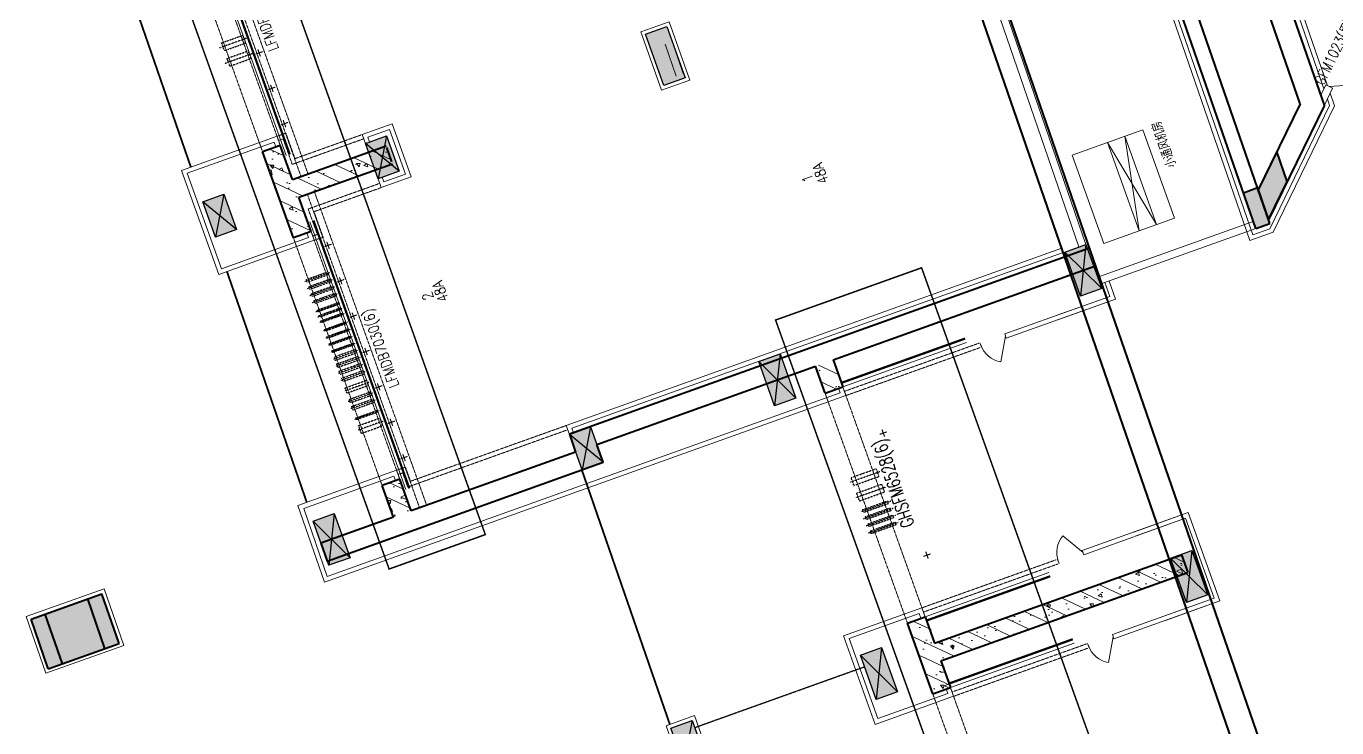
# Model space of a CAD drawing. Header units: millimetres. Extents: x 395197 to 699875, y 745 to 708816.
# Drawn here: x 444463 to 479345, y 428716 to 447387 of the extents above; entities that cross this region are included whole.
import ezdxf
from ezdxf.enums import TextEntityAlignment as Align

# ---------------------------------------------------------------- set-up
doc = ezdxf.new("R2010")
doc.units = ezdxf.units.MM
doc.linetypes.add('DASH', pattern=[0.35, 0.25, -0.1])
doc.linetypes.add('DIVIDE', pattern=[31.75, 12.7, -6.35, 0, -6.35, 0, -6.35])
for name, color, linetype, lineweight in [('COLUMN', 9, 'Continuous', 13), ('SPACE', 7, 'Continuous', 9), ('WALL', 6, 'Continuous', 20), ('WINDOW', 252, 'Continuous', 9), ('吊钩', 175, 'Continuous', 9), ('地墙', 4, 'Continuous', 40), ('填充', 252, 'Continuous', 9), ('柱子装修层', 9, 'Continuous', 9), ('离壁墙', 185, 'Continuous', 9), ('门号', 2, 'Continuous', 20)]:
    doc.layers.add(name, color=color, linetype=linetype, lineweight=lineweight)
for name, color, linetype in [('gpsylk', 40, 'Continuous'), ('R2 柱子调整', 2, 'Continuous'), ('商业阴影', 8, 'Continuous'), ('挡烟', 5, 'DIVIDE'), ('标注', 3, 'Continuous')]:
    doc.layers.add(name, color=color, linetype=linetype)
doc.styles.add('_HZTXT', font='txt1.shx', dxfattribs={"width": 0.7, "bigfont": 'HZTXT.shx'})
pattern_1 = [(154.69898, (625805.57, 547374.84), (-160.2652, -339.0281), []), (159.699, (625805.6, 547374.8), (-274.04, 1044.654), [112.5, -1237.5]), (104.699, (625805.6, 547374.8), (-992.102, -576.2684), [90, -990]), (210.1504, (625782.7, 547461.9), (-1266.1414, 468.3866), [95.6103, -1051.713]), (155.8832, (625523.1, 547273.7), (-305.868, 1590.863), [168.75, -1856.25]), (206.3346, (625497.6, 547406.3), (-1848.246, 827.413), [143.415, -1577.57]), (100.8832, (625523.1, 547273.7), (-1848.246, 827.412), [135, -1485]), (130.699, (625543.2, 547440.2), (266.7776, 1046.5322), [112.5, -1237.5]), (75.699, (625543.2, 547440.2), (-1147.092, -23.035), [90, -990]), (181.1504, (625565.4, 547527.4), (-880.314, 1023.4977), [95.6103, -1051.713]), (147.19898, (625805.57, 547374.84), (-476.2659, -151.1447), [0, -978, 0, -1005, 0, -993.75]), (117.19898, (625805.57, 547374.84), (-690.0067, 172.0891), [0, -573, 0, -955.5, 0, -378.75]), (77.19898, (625918.32, 547059.9), (-238.0578, 765.2761), [0, -375, 0, -1170, 0, -1552.5]), (67.19898, (625968.9, 546918.7), (-436.239, 772.9693), [0, -487.5, 0, -777, 0, -1102.5])]

# ---------------------------------------------------------------- blocks, each defined once
blk = doc.blocks.new('$DorLib2D$00000228')
at = {"color": 0}
blk.add_line((0.5, 0), (0, 0.866), dxfattribs=at)
blk.add_arc((0.5, 0), 1, 120, 180, dxfattribs=at)
blk = doc.blocks.new('coli]umn')
at = {"layer": 'COLUMN', "linetype": 'ByBlock'}
for points in [[(48871, -391229), (50121, -391229), (50121, -391829), (48871, -391829)], [(58114, -391328), (59114, -391328), (59114, -391928), (58114, -391928)], [(58114, -395928), (59114, -395928), (59114, -396528), (58114, -396528)], [(40725, -398339), (41725, -398339), (41725, -398939), (40725, -398939)], [(48994, -398429), (49994, -398429), (49994, -399029), (48994, -399029)], [(40600, -403739), (41850, -403739), (41850, -404339), (40600, -404339)], [(48869, -403829), (50119, -403829), (50119, -404429), (48869, -404429)], [(40249, -412385), (41499, -412385), (41499, -412985), (40249, -412985)], [(48869, -412478), (50119, -412478), (50119, -413078), (48869, -413078)]]:
    blk.add_hatch(color=256, dxfattribs=at).paths.add_polyline_path(points)
at = {"layer": 'R2 柱子调整', "color": 8, "linetype": 'Continuous'}
for p, q in [((48869, -391829), (50119, -391229)), ((50119, -391829), (48869, -391229)), ((58114, -391928), (59114, -391328)), ((59114, -391928), (58114, -391328)), ((58114, -396528), (59114, -395928)), ((59114, -396528), (58114, -395928)), ((41725, -398939), (40725, -398339)), ((48994, -399029), (49994, -398429)), ((49994, -399029), (48994, -398429)), ((40600, -404339), (41850, -403739)), ((41850, -404339), (40600, -403739)), ((50119, -404429), (48869, -403829)), ((48871, -404428), (50121, -403828)), ((40249, -412985), (41499, -412385)), ((41499, -412985), (40249, -412385)), ((48869, -413078), (50119, -412478)), ((50119, -413078), (48869, -412478))]:
    blk.add_line(p, q, dxfattribs=at)
at = {"layer": 'R2 柱子调整', "linetype": 'Continuous'}
for points in [[(48871, -391229), (50121, -391229), (50121, -391829), (48871, -391829)], [(58114, -391328), (59114, -391328), (59114, -391928), (58114, -391928)], [(58114, -395928), (59114, -395928), (59114, -396528), (58114, -396528)], [(40725, -398339), (41725, -398339), (41725, -398939), (40725, -398939)], [(48994, -398429), (49994, -398429), (49994, -399029), (48994, -399029)], [(40600, -403739), (41850, -403739), (41850, -404339), (40600, -404339)], [(48869, -403829), (50119, -403829), (50119, -404429), (48869, -404429)], [(40249, -412385), (41499, -412385), (41499, -412985), (40249, -412985)], [(48869, -412478), (50119, -412478), (50119, -413078), (48869, -413078)]]:
    blk.add_lwpolyline(points, close=True, dxfattribs=at)

msp = doc.modelspace()

# ---------------------------------------------------------------- hatches: boundary and pattern name
at = {"layer": 'COLUMN', "linetype": 'ByBlock'}
for points in [[(461435, 445811), (460947, 447176), (461511, 447378), (462000, 446013)], [(477747, 444053), (477253, 443035), (477530, 442233), (478025, 443251)], [(477186, 442003), (477563, 442138), (477236, 443083), (476859, 442948)], [(472525, 440201), (472104, 441378), (472669, 441580), (473090, 440403)], [(475344, 432054), (474923, 433231), (475488, 433433), (475909, 432257)]]:
    msp.add_hatch(color=256, dxfattribs=at).paths.add_polyline_path(points)
at = {"layer": '填充'}
h = msp.add_hatch(dxfattribs=at)
h.set_pattern_fill('钢筋混凝土', color=252, scale=150, angle=109.699, style=0)
h.set_pattern_definition([(154.699, (451293.26, 443534.17), (-160.265, -339.03), []), (159.7, (451293.3, 443534.2), (-274.04, 1044.65), [112.5, -1237.5]), (104.7, (451293.3, 443534.2), (-992.1, -576.27), [90, -990]), (210.15, (451270.4, 443621.2), (-1266.14, 468.4), [95.6, -1051.71]), (155.883, (451010.8, 443433), (-305.87, 1590.86), [168.75, -1856.25]), (206.335, (450985.3, 443565.6), (-1848.25, 827.4), [143.4, -1577.57]), (100.883, (451010.8, 443433), (-1848.25, 827.4), [135, -1485]), (130.7, (451030.9, 443599.55), (266.78, 1046.53), [112.5, -1237.5]), (75.7, (451030.9, 443599.5), (-1147.1, -23.04), [90, -990]), (181.15, (451053.1, 443686.8), (-880.3, 1023.5), [95.6, -1051.71]), (147.199, (451293.26, 443534.17), (-476.266, -151.145), [0, -978, 0, -1005, 0, -993.75]), (117.199, (451293.26, 443534.17), (-690.01, 172.09), [0, -573, 0, -955.5, 0, -378.75]), (77.199, (451406, 443219.24), (-238.06, 765.276), [0, -375, 0, -1170, 0, -1552.5]), (67.2, (451456.6, 443078), (-436.24, 772.97), [0, -487.5, 0, -777, 0, -1102.5])])
h.paths.add_polyline_path([(450858, 444090), (451175, 443174), (451550, 443308), (451223, 444221)])
h.paths.add_polyline_path([(450752, 444053), (451079, 443139), (451175, 443174), (450858, 444090)])
h.paths.add_polyline_path([(451248, 442669), (451575, 441755), (451656, 441784), (451338, 442701)])
h.paths.add_polyline_path([(451338, 442701), (451656, 441784), (452046, 441924), (451719, 442837)])
h.paths.add_polyline_path([(451164, 442904), (451248, 442669), (454211, 443729), (454128, 443965)])
h.paths.add_polyline_path([(451079, 443139), (451164, 442904), (454128, 443965), (454046, 444202)])
h = msp.add_hatch(dxfattribs=at)
h.set_pattern_fill('钢筋混凝土', color=252, scale=150, angle=109.699, style=0)
h.set_pattern_definition([(154.69898, (499390.5, 226174.07), (-160.2652, -339.0281), []), (159.699, (499390.5, 226174.1), (-274.04, 1044.654), [112.5, -1237.5]), (104.699, (499390.5, 226174.1), (-992.102, -576.2684), [90, -990]), (210.1504, (499367.7, 226261.1), (-1266.1414, 468.3866), [95.6103, -1051.713]), (155.8832, (499108.1, 226073), (-305.868, 1590.863), [168.75, -1856.25]), (206.3346, (499082.6, 226205.5), (-1848.246, 827.413), [143.415, -1577.57]), (100.8832, (499108, 226073), (-1848.246, 827.412), [135, -1485]), (130.699, (499128.1, 226239.45), (266.7776, 1046.5322), [112.5, -1237.5]), (75.699, (499128.1, 226239.4), (-1147.092, -23.035), [90, -990]), (181.1504, (499150.4, 226326.7), (-880.314, 1023.4977), [95.6103, -1051.713]), (147.19898, (499390.5, 226174.07), (-476.2659, -151.1447), [0, -978, 0, -1005, 0, -993.75]), (117.19898, (499390.5, 226174.07), (-690.0067, 172.0891), [0, -573, 0, -955.5, 0, -378.75]), (77.19898, (499503.27, 225859.14), (-238.0578, 765.2761), [0, -375, 0, -1170, 0, -1552.5]), (67.19898, (499553.8, 225717.9), (-436.239, 772.9693), [0, -487.5, 0, -777, 0, -1102.5])])
h.paths.add_polyline_path([(465469, 438339), (465725, 437623), (466196, 437792), (465940, 438507)])
h = msp.add_hatch(dxfattribs=at)
h.set_pattern_fill('钢筋混凝土', color=252, scale=150, angle=109.699, style=0)
h.set_pattern_definition(pattern_1)
h.paths.add_polyline_path([(453944, 435168), (454238, 434318), (454709, 434486), (454405, 435334)])
h.paths.add_polyline_path([(453934, 435165), (454238, 434318), (453944, 435168)])
h = msp.add_hatch(dxfattribs=at)
h.set_pattern_fill('钢筋混凝土', color=252, scale=150, angle=109.699, style=0)
h.set_pattern_definition(pattern_1)
h.paths.add_polyline_path([(466240, 421079), (466607, 419882), (466842, 419967), (466589, 420673), (470013, 421899), (469850, 422371)])
h.paths.add_polyline_path([(466371, 419798), (466607, 419882), (466240, 421079), (465950, 420975)])
h.paths.add_polyline_path([(471234, 422335), (471486, 421629), (471957, 421798), (471704, 422504), (478158, 424814), (477994, 425287), (471536, 422975), (471283, 423681), (470812, 423512), (471065, 422806), (469850, 422371), (470013, 421899)])
h.paths.add_polyline_path([(468671, 430977), (468839, 430506), (475379, 432848), (475216, 433321)])
h.paths.add_polyline_path([(468200, 430809), (468671, 430977), (468418, 431683), (467947, 431515)])
h.paths.add_polyline_path([(468368, 430338), (468839, 430506), (468671, 430977), (468200, 430809)])
h.paths.add_polyline_path([(468368, 430338), (468574, 429764), (469045, 429932), (468839, 430506)])
h.paths.add_polyline_path([(468574, 429764), (468621, 429632), (469092, 429800), (469045, 429932)])
h = msp.add_hatch(color=252, dxfattribs=at)
h.paths.add_polyline_path([(446100, 432148), (446329, 431486), (446706, 431621), (446477, 432283)])
h.paths.add_polyline_path([(446329, 431486), (446558, 430825), (446934, 430959), (446706, 431621)])
h.paths.add_polyline_path([(444594, 431608), (444823, 430947), (445199, 431082), (444970, 431743)])
h.paths.add_polyline_path([(444823, 430947), (445051, 430285), (445428, 430420), (445199, 431082)])
h.paths.add_polyline_path([(445199, 431082), (445428, 430420), (446558, 430825), (446329, 431486)])
h.paths.add_polyline_path([(444970, 431743), (445199, 431082), (446329, 431486), (446100, 432148)])

# ---------------------------------------------------------------- linework, layer by layer
at = {"layer": 'gpsylk', "color": 220, "linetype": 'DASH', "lineweight": -2, "ltscale": 0.3}
for p, q in [((450360, 447077, 0), (449607, 446808, 0)), ((449664, 446944, 0), (450229, 447147, 0)), ((449738, 446738, 0), (449664, 446944, 0)), ((449738, 446738, 0), (450303, 446941, 0)), ((450303, 446941, 0), (450229, 447147, 0)), ((450508, 446665, 0), (449754, 446395, 0)), ((449812, 446532, 0), (450376, 446734, 0)), ((449885, 446326, 0), (449812, 446532, 0)), ((449885, 446326, 0), (450450, 446528, 0)), ((450450, 446528, 0), (450376, 446734, 0)), ((453971, 436878, 0), (453301, 436638, 0)), ((453311, 436758, 0), (453876, 436960, 0)), ((453385, 436552, 0), (453311, 436758, 0)), ((453385, 436552, 0), (453950, 436754, 0)), ((453950, 436754, 0), (453876, 436960, 0)), ((467186, 435531, 0), (466395, 435248, 0)), ((466419, 435373, 0), (467088, 435612, 0)), ((466493, 435167, 0), (466419, 435373, 0)), ((466493, 435167, 0), (467161, 435406, 0)), ((467161, 435406, 0), (467088, 435612, 0)), ((467333, 435119, 0), (466542, 434836, 0)), ((466567, 434961, 0), (467235, 435200, 0)), ((466641, 434755, 0), (467309, 434994, 0)), ((467309, 434994, 0), (467235, 435200, 0)), ((466641, 434755, 0), (466567, 434961, 0))]:
    msp.add_line(p, q, dxfattribs=at)
at = {"layer": 'gpsylk', "color": 64, "linetype": 'DASH', "lineweight": -2, "ltscale": 0.3}
for p, q in [((452535, 440825, 0), (451875, 440588, 0)), ((452602, 440636, 0), (451942, 440400, 0)), ((452670, 440448, 0), (452010, 440212, 0)), ((452737, 440260, 0), (452077, 440023, 0)), ((467472, 434744, 0), (466681, 434460, 0)), ((467539, 434555, 0), (466748, 434272, 0)), ((467607, 434367, 0), (466816, 434084, 0)), ((467674, 434179, 0), (466883, 433896, 0))]:
    msp.add_line(p, q, dxfattribs=at)
at = {"layer": 'gpsylk', "color": 21, "linetype": 'DASH', "lineweight": -2, "ltscale": 0.3}
for p, q in [((452175, 439793, 0), (452821, 440024, 0)), ((452225, 439652, 0), (452872, 439883, 0)), ((452276, 439510, 0), (452923, 439742, 0))]:
    msp.add_line(p, q, dxfattribs=at)
at = {"layer": 'gpsylk', "color": 180, "linetype": 'DASH', "lineweight": -2, "ltscale": 0.3}
for p, q in [((453013, 439509, 0), (452367, 439277, 0)), ((453081, 439321, 0), (452434, 439089, 0)), ((453148, 439132, 0), (452501, 438901, 0)), ((453216, 438944, 0), (452569, 438712, 0)), ((453283, 438756, 0), (452636, 438524, 0)), ((453350, 438567, 0), (452704, 438336, 0)), ((453418, 438379, 0), (452771, 438148, 0)), ((453485, 438191, 0), (452838, 437959, 0))]:
    msp.add_line(p, q, dxfattribs=at)
at = {"layer": 'gpsylk', "color": 41, "linetype": 'DASH', "lineweight": -2, "ltscale": 0.3}
msp.add_line((453586, 437908, 0), (452940, 437677, 0), dxfattribs=at)
at = {"layer": 'gpsylk', "color": 191, "linetype": 'DASH', "lineweight": -2, "ltscale": 0.3}
for p, q in [((453688, 437626, 0), (453041, 437394, 0)), ((453755, 437438, 0), (453108, 437206, 0))]:
    msp.add_line(p, q, dxfattribs=at)
at = {"layer": 'gpsylk', "color": 106, "linetype": 'DASH', "lineweight": -2, "ltscale": 0.3}
msp.add_line((453856, 437155, 0), (453209, 436924, 0), dxfattribs=at)
at = {"layer": 'gpsylk', "color": 64, "linetype": 'DASH', "lineweight": -2, "ltscale": 0.3, "elevation": 0}
for points in [[(452511, 440773), (451946, 440571), (451919, 440646), (452484, 440849)], [(452578, 440585), (452013, 440383), (451986, 440458), (452551, 440660)], [(452646, 440397), (452081, 440195), (452054, 440270), (452619, 440472)], [(452713, 440209), (452148, 440006), (452121, 440082), (452686, 440284)], [(467411, 434679), (466752, 434443), (466725, 434519), (467384, 434755)], [(467478, 434491), (466819, 434255), (466792, 434330), (467451, 434566)], [(467546, 434303), (466887, 434067), (466860, 434142), (467519, 434378)], [(467613, 434114), (466954, 433878), (466927, 433954), (467586, 434190)]]:
    msp.add_lwpolyline(points, close=True, dxfattribs=at)
at = {"layer": 'gpsylk', "color": 21, "linetype": 'DASH', "lineweight": -2, "ltscale": 0.3, "elevation": 0}
for points in [[(452792, 439987), (452227, 439785), (452210, 439832), (452775, 440034)], [(452843, 439846), (452278, 439644), (452261, 439691), (452826, 439893)], [(452893, 439705), (452328, 439503), (452312, 439550), (452876, 439752)]]:
    msp.add_lwpolyline(points, close=True, dxfattribs=at)
at = {"layer": 'gpsylk', "color": 180, "linetype": 'DASH', "lineweight": -2, "ltscale": 0.3, "elevation": 0}
for points in [[(452396, 439314), (452961, 439517), (452978, 439469), (452413, 439267)], [(452463, 439126), (453028, 439328), (453045, 439281), (452480, 439079)], [(452531, 438938), (453096, 439140), (453112, 439093), (452547, 438891)], [(452598, 438749), (453163, 438952), (453180, 438905), (452615, 438702)], [(452657, 438585), (453222, 438787), (453256, 438693), (452691, 438491)], [(452724, 438396), (453289, 438599), (453323, 438504), (452758, 438302)], [(452792, 438208), (453357, 438410), (453390, 438316), (452826, 438114)], [(452859, 438020), (453424, 438222), (453458, 438128), (452893, 437926)]]:
    msp.add_lwpolyline(points, close=True, dxfattribs=at)
at = {"layer": 'gpsylk', "color": 41, "linetype": 'DASH', "lineweight": -2, "ltscale": 0.3, "elevation": 0}
msp.add_lwpolyline([(452952, 437761), (453517, 437963), (453567, 437822), (453003, 437620)], close=True, dxfattribs=at)
at = {"layer": 'gpsylk', "color": 191, "linetype": 'DASH', "lineweight": -2, "ltscale": 0.3, "elevation": 0}
for points in [[(453062, 437455), (453626, 437657), (453660, 437563), (453095, 437361)], [(453129, 437267), (453694, 437469), (453728, 437375), (453163, 437172)]]:
    msp.add_lwpolyline(points, close=True, dxfattribs=at)
at = {"layer": 'gpsylk', "color": 106, "linetype": 'DASH', "lineweight": -2, "ltscale": 0.3, "elevation": 0}
msp.add_lwpolyline([(453255, 436914), (453238, 436961), (453803, 437163), (453820, 437116)], close=True, dxfattribs=at)
at = {"layer": 'R2 柱子调整', "linetype": 'Continuous', "elevation": 0}
for points in [[(461435, 445811), (460947, 447176), (461511, 447378), (462000, 446013)], [(472525, 440201), (472104, 441378), (472669, 441580), (473090, 440403)], [(475344, 432054), (474923, 433231), (475488, 433433), (475909, 432257)]]:
    msp.add_lwpolyline(points, close=True, dxfattribs=at)
at = {"layer": 'WALL', "linetype": 'ByBlock'}
for p, q in [((469921, 448958, 0), (472480, 441515, 0)), ((470110, 449023, 0), (472669, 441580, 0)), ((479053, 445824, 0), (478922, 445554, 0)), ((479053, 445824, 0), (479233, 445736, 0)), ((479233, 445736, 0), (479014, 445287, 0)), ((474550, 442108, 0), (473707, 444461, 0)), ((473707, 444461, 0), (474087, 441942, 0)), ((474087, 441942, 0), (473244, 444296, 0)), ((473244, 444296, 0), (474550, 442108, 0))]:
    msp.add_line(p, q, dxfattribs=at)
at = {"layer": 'WALL'}
for p, q in [((461468, 446912, 0), (461763, 446061, 0)), ((461591, 447169, 0), (461951, 446129, 0)), ((473026, 440726, 0), (477119, 442191, 0)), ((473091, 440537, 0), (477186, 442003, 0))]:
    msp.add_line(p, q, dxfattribs=at)
at = {"layer": 'WALL', "linetype": 'ByBlock', "elevation": 0}
msp.add_lwpolyline([(473145, 441605), (472303, 443959), (474186, 444633), (475028, 442279)], close=True, dxfattribs=at)
at = {"layer": 'WINDOW'}
for p, q in [((451384, 443942, 0), (448831, 451072, 0)), ((454566, 435054, 0), (452013, 442184, 0)), ((466196, 437792, 0), (469491, 438972, 0)), ((468387, 431672, 0), (471682, 432852, 0)), ((469061, 429789, 0), (472356, 430969, 0))]:
    msp.add_line(p, q, dxfattribs=at)
at = {"layer": 'WINDOW', "linetype": 'DASH', "elevation": 0}
for points in [[(448786, 451740), (451776, 443389)], [(448975, 451807), (451964, 443456)], [(448864, 450811), (451223, 444221)], [(450752, 444053), (448393, 450643)], [(451945, 442918), (454934, 434567)], [(452133, 442985), (455123, 434635)], [(453934, 435165), (451575, 441755)], [(452046, 441924), (454405, 435334)], [(466196, 437792), (468387, 431672)], [(467916, 431504), (465725, 437623)], [(469061, 429789), (471252, 423670)], [(470782, 423501), (468591, 429621)]]:
    msp.add_lwpolyline(points, dxfattribs=at)
at = {"layer": 'WINDOW', "const_width": 60, "elevation": 0}
for points in [[(451478, 443975), (448925, 451105)], [(454660, 435088), (452107, 442218)], [(466159, 437895), (469454, 439075)], [(468424, 431569), (471719, 432749)], [(469024, 429893), (472319, 431073)]]:
    msp.add_lwpolyline(points, dxfattribs=at)
at = {"layer": '吊钩', "const_width": 30, "elevation": 0}
for points in [[(450569, 446642), (450757, 446710)], [(450697, 446582), (450629, 446770)], [(450906, 445701), (451094, 445768)], [(451034, 445640), (450966, 445829)], [(451243, 444759), (451431, 444827)], [(451371, 444699), (451303, 444887)], [(452402, 441521), (452591, 441588)], [(452530, 441460), (452463, 441649)], [(452740, 440579), (452928, 440647)], [(452867, 440519), (452800, 440707)], [(453077, 439638), (453265, 439705)], [(453204, 439577), (453137, 439766)], [(453542, 438636), (453474, 438824)], [(453414, 438696), (453602, 438764)], [(453751, 437755), (453939, 437822)], [(453879, 437694), (453811, 437883)], [(454088, 436813), (454276, 436881)], [(454216, 436753), (454148, 436941)], [(467181, 436525), (467369, 436592)], [(467309, 436464), (467241, 436653)], [(454425, 435872), (454613, 435939)], [(454553, 435811), (454485, 436000)], [(468344, 433277), (468532, 433344)], [(468472, 433216), (468404, 433404)]]:
    msp.add_lwpolyline(points, dxfattribs=at)
at = {"layer": '商业阴影', "color": 7, "linetype": 'DASH', "ltscale": 2}
msp.add_line((462255, 428723, 0), (466774, 430341, 0), dxfattribs=at)
at = {"layer": '商业阴影', "color": 7, "linetype": 'DASH', "ltscale": 2, "const_width": 40, "elevation": 0}
for points in [[(454122, 432941), (447256, 452119), (449816, 453036), (456682, 433857)], [(474245, 412093), (464408, 439567), (468294, 440958), (478131, 413484)]]:
    msp.add_lwpolyline(points, close=True, dxfattribs=at)
at = {"layer": '地墙'}
for p, q in [((481103, 417371, 0), (466648, 459166, 0)), ((480443, 417135, 0), (467054, 455852, 0))]:
    msp.add_line(p, q, dxfattribs=at)
at = {"layer": '地墙', "ltscale": 0.01}
for p, q in [((478366, 445325, 0), (476278, 451364, 0)), ((479014, 445287, 0), (476845, 451560, 0)), ((478366, 445325, 0), (477253, 443035, 0)), ((479014, 445287, 0), (477530, 442233, 0))]:
    msp.add_line(p, q, dxfattribs=at)
at = {"layer": '地墙', "ltscale": 5}
for p, q in [((477563, 442138, 0), (474582, 450758, 0)), ((477563, 442138, 0), (474582, 450757, 0)), ((477186, 442003, 0), (474205, 450623, 0)), ((450752, 444053, 0), (451223, 444221, 0)), ((451550, 443308, 0), (454046, 444202, 0)), ((454194, 443776, 0), (454063, 444155, 0)), ((451719, 442837, 0), (454211, 443729, 0)), ((465940, 438507, 0), (472927, 441009, 0)), ((459651, 436256, 0), (465469, 438339, 0)), ((465725, 437623, 0), (466196, 437792, 0)), ((459815, 435783, 0), (459651, 436256, 0)), ((452471, 433154, 0), (459815, 435783, 0)), ((468640, 430966, 0), (475216, 433321, 0)), ((468808, 430495, 0), (475379, 432848, 0)), ((444594, 431608, 0), (446477, 432283, 0)), ((446934, 430959, 0), (446477, 432283, 0)), ((446558, 430825, 0), (446100, 432148, 0)), ((445051, 430285, 0), (444594, 431608, 0)), ((445428, 430420, 0), (444970, 431743, 0)), ((467916, 431504, 0), (468387, 431672, 0)), ((445051, 430285, 0), (446934, 430959, 0)), ((468591, 429621, 0), (469061, 429789, 0))]:
    msp.add_line(p, q, dxfattribs=at)
at = {"layer": '地墙', "linetype": 'Continuous'}
for p, q in [((477236, 443083, 0), (476859, 442948, 0)), ((477563, 442138, 0), (477236, 443083, 0)), ((477186, 442003, 0), (477563, 442138, 0))]:
    msp.add_line(p, q, dxfattribs=at)
at = {"layer": '地墙', "linetype": 'ByBlock'}
for p, q in [((452046, 441924, 0), (451575, 441755, 0)), ((472764, 441482, 0), (458923, 436526, 0)), ((465940, 438507, 0), (466196, 437792, 0)), ((465725, 437623, 0), (465469, 438339, 0)), ((458923, 436526, 0), (459087, 436054, 0)), ((459087, 436054, 0), (454709, 434486, 0)), ((454405, 435334, 0), (453934, 435165, 0)), ((454238, 434318, 0), (452308, 433627, 0)), ((468591, 429621, 0), (467916, 431504, 0)), ((468387, 431672, 0), (468640, 430966, 0)), ((468808, 430495, 0), (469061, 429789, 0))]:
    msp.add_line(p, q, dxfattribs=at)
at = {"layer": '地墙', "linetype": 'ByBlock', "extrusion": (8.8328e-13, -2.51186e-12, -1)}
msp.add_line((452308, 433627, 0), (452471, 433154, 0), dxfattribs=at)
at = {"layer": '地墙', "linetype": 'ByBlock', "elevation": 0}
for points in [[(451575, 441755), (450752, 444053)], [(451550, 443308), (451223, 444221)], [(477747, 444053), (477253, 443035), (477530, 442233), (478025, 443251), (477747, 444053)], [(452046, 441924), (451719, 442837)], [(454709, 434486), (454405, 435334)], [(454238, 434318), (453934, 435165)]]:
    msp.add_lwpolyline(points, dxfattribs=at)
at = {"layer": '地墙', "ltscale": 5, "elevation": 0}
msp.add_lwpolyline([(475216, 433321), (475384, 432850)], dxfattribs=at)
at = {"layer": '挡烟', "linetype": 'DASH', "const_width": 50, "elevation": 0}
for points in [[(448846, 443636), (446721, 449779)], [(451932, 434714), (449807, 440857)], [(461594, 428805), (459250, 435581)]]:
    msp.add_lwpolyline(points, dxfattribs=at)
at = {"layer": '柱子装修层'}
for p, q in [((446536, 432417, 0), (444463, 431679, 0)), ((447059, 430905, 0), (446536, 432417, 0)), ((444986, 430167, 0), (444463, 431679, 0)), ((447059, 430905, 0), (444986, 430167, 0))]:
    msp.add_line(p, q, dxfattribs=at)
at = {"layer": '柱子装修层', "elevation": 0}
for points in [[(461375, 445683), (460819, 447237), (461572, 447506), (462128, 445953)], [(461899, 427639), (461495, 428769), (462248, 429039), (462652, 427909)]]:
    msp.add_lwpolyline(points, close=True, dxfattribs=at)
at = {"layer": '离壁墙'}
for p, q in [((479002, 445719, 0), (476922, 451733, 0)), ((479101, 445800, 0), (476996, 451887, 0)), ((477033, 441682, 0), (473888, 450774, 0)), ((477106, 441836, 0), (474040, 450701, 0)), ((479155, 445278, 0), (479095, 445452, 0)), ((479284, 445270, 0), (479169, 445604, 0)), ((479155, 445278, 0), (477561, 441999, 0)), ((479284, 445270, 0), (477647, 441902, 0)), ((453406, 444504, 0), (454206, 444790, 0)), ((454206, 444790, 0), (454712, 443378, 0)), ((451139, 444457, 0), (448597, 443547, 0)), ((451179, 444344, 0), (451302, 444387, 0)), ((453560, 444431, 0), (454134, 444637, 0)), ((454134, 444637, 0), (454559, 443450, 0)), ((448751, 443474, 0), (451066, 444303, 0)), ((448597, 443547, 0), (449588, 440779, 0)), ((449661, 440932, 0), (448751, 443474, 0)), ((454712, 443378, 0), (453912, 443091, 0)), ((454559, 443450, 0), (453984, 443245, 0)), ((477106, 441836, 0), (477561, 441999, 0)), ((449588, 440779, 0), (452130, 441689, 0)), ((451976, 441761, 0), (449661, 440932, 0)), ((477033, 441682, 0), (477647, 441902, 0)), ((473170, 440565, 0), (473302, 440198, 0)), ((473283, 440606, 0), (473455, 440125, 0)), ((470507, 439197, 0), (473302, 440198, 0)), ((470548, 439084, 0), (473455, 440125, 0)), ((471878, 439688, 0), (473302, 440198, 0)), ((471919, 439575, 0), (473455, 440125, 0)), ((470507, 439197, 0), (470548, 439084, 0)), ((469848, 438961, 0), (469889, 438848, 0)), ((452402, 432588, 0), (466280, 437557, 0)), ((452476, 432742, 0), (466127, 437629, 0)), ((454321, 435569, 0), (451696, 434629, 0)), ((454248, 435416, 0), (451849, 434556, 0)), ((451696, 434629, 0), (452402, 432588, 0)), ((451849, 434556, 0), (452476, 432742, 0)), ((472570, 433436, 0), (475391, 434445, 0)), ((472611, 433323, 0), (475318, 434292, 0)), ((473941, 433926, 0), (475391, 434445, 0)), ((473982, 433813, 0), (475318, 434292, 0)), ((472570, 433436, 0), (472611, 433323, 0)), ((471911, 433200, 0), (471952, 433087, 0)), ((466215, 431160, 0), (468303, 431908, 0)), ((473372, 431195, 0), (476080, 432164, 0)), ((473413, 431082, 0), (476233, 432092, 0)), ((474744, 431686, 0), (476080, 432164, 0)), ((474784, 431573, 0), (476233, 432092, 0)), ((466368, 431088, 0), (468230, 431754, 0)), ((467058, 428806, 0), (466215, 431160, 0)), ((473372, 431195, 0), (473413, 431082, 0)), ((467130, 428960, 0), (466368, 431088, 0)), ((472713, 430959, 0), (472754, 430846, 0)), ((467058, 428806, 0), (469146, 429554, 0)), ((467130, 428960, 0), (468992, 429627, 0))]:
    msp.add_line(p, q, dxfattribs=at)
at = {"layer": '离壁墙', "linetype": 'DASH'}
for p, q in [((451374, 444541, 0), (451139, 444457, 0)), ((451302, 444387, 0), (451544, 443710, 0)), ((451617, 443863, 0), (451374, 444541, 0)), ((451544, 443710, 0), (453447, 444391, 0)), ((451617, 443863, 0), (453406, 444504, 0)), ((453871, 443204, 0), (451969, 442523, 0)), ((453912, 443091, 0), (452123, 442451, 0)), ((451969, 442523, 0), (452212, 441845, 0)), ((452365, 441773, 0), (452123, 442451, 0)), ((452212, 441845, 0), (452089, 441802, 0)), ((452130, 441689, 0), (452365, 441773, 0)), ((466240, 437670, 0), (469818, 438950, 0)), ((466280, 437557, 0), (469858, 438837, 0)), ((468303, 431908, 0), (471880, 433189, 0)), ((468343, 431795, 0), (471921, 433076, 0)), ((469105, 429667, 0), (472683, 430948, 0)), ((469146, 429554, 0), (472723, 430835, 0))]:
    msp.add_line(p, q, dxfattribs=at)
at = {"layer": '离壁墙', "elevation": 0}
for points in [[(451223, 444221), (451139, 444457)], [(453491, 444268), (453406, 444504)], [(453604, 444308), (453560, 444431)], [(451110, 444181), (451066, 444303)], [(453941, 443367), (453984, 443245)], [(453828, 443326), (453912, 443091)], [(451933, 441884), (451976, 441761)], [(452046, 441924), (452130, 441689)], [(472023, 441482), (458835, 436760)], [(472063, 441369), (458988, 436688)], [(473170, 440565), (473302, 440198)], [(473283, 440606), (473455, 440125)], [(466280, 437557), (466196, 437792)], [(466127, 437629), (466083, 437751)], [(458919, 436525), (458835, 436760)], [(459032, 436565), (458988, 436688)], [(454292, 435293), (454248, 435416)], [(454405, 435334), (454321, 435569)], [(476080, 432164), (475318, 434292)], [(476080, 432164), (475318, 434292)], [(476233, 432092), (475391, 434445)], [(476233, 432092), (475391, 434445)], [(468303, 431908), (468387, 431672)], [(468230, 431754), (468274, 431632)], [(468992, 429627), (468948, 429749)], [(469146, 429554), (469061, 429789)]]:
    msp.add_lwpolyline(points, dxfattribs=at)
at = {"layer": '离壁墙', "linetype": 'DASH', "elevation": 0}
for points in [[(458835, 436760), (454691, 435277)], [(458875, 436647), (454619, 435123)], [(454691, 435277), (454556, 435653), (454321, 435569)], [(454619, 435123), (454484, 435500), (454361, 435456)]]:
    msp.add_lwpolyline(points, dxfattribs=at)

# ---------------------------------------------------------------- block references
at = {"layer": 'WINDOW', "linetype": 'ByBlock', "xscale": 999.9999999999995, "yscale": 999.9999999999995, "zscale": 999.9999999999995, "rotation": 244.0763311608596}
msp.add_blockref('$DorLib2D$00000228', (479361, 446230, 0), dxfattribs=at)
at = {"layer": 'WINDOW', "zscale": 699.9999999999998}
for p, xscale, yscale, rotation in [((470198, 439023, 0), 699.9999999998605, -699.9999999999999, 19.69888918871298), ((472262, 433259, 0), 700.0000000002307, 699.9999999999999, 20.00968582679213), ((473063, 431020, 0), 699.9999999998605, -699.9999999999999, 19.69888918871298)]:
    msp.add_blockref('$DorLib2D$00000228', p, dxfattribs=dict(at, xscale=xscale, yscale=yscale, rotation=rotation))
at = {"layer": '标注', "rotation": 109.698980389513}
msp.add_blockref('coli]umn', (100660, 255154, 0), dxfattribs=at)

# ---------------------------------------------------------------- texts
at = {"layer": 'SPACE', "style": '_HZTXT', "width": 0.8}
for s, p in [('LFMDB7030(6)', (450706, 447776, 0)), ('小通风机房', (474729, 444234, 0)), ('48A', (465601, 443465, 0)), ('1', (465255, 443341, 0)), ('48A', (455484, 440324, 0)), ('2', (455148, 440204, 0)), ('LFMDB7030(6)', (453913, 438819, 0))]:
    msp.add_text(s, height=280, rotation=109.699, dxfattribs=at).set_placement(p, align=Align.MIDDLE)
at = {"layer": '门号', "color": 2, "style": '_HZTXT', "width": 0.8}
msp.add_text('GFM1023(甲)', height=280, rotation=63.9764, dxfattribs=at).set_placement((478988, 445795, 0))
at = {"layer": '门号', "color": 7, "style": '_HZTXT', "width": 0.7}
msp.add_text('GHSFM6528(6)', height=350, rotation=108.9676, dxfattribs=at).set_placement((468107, 434124, 0))

doc.saveas('drawing.dxf')
